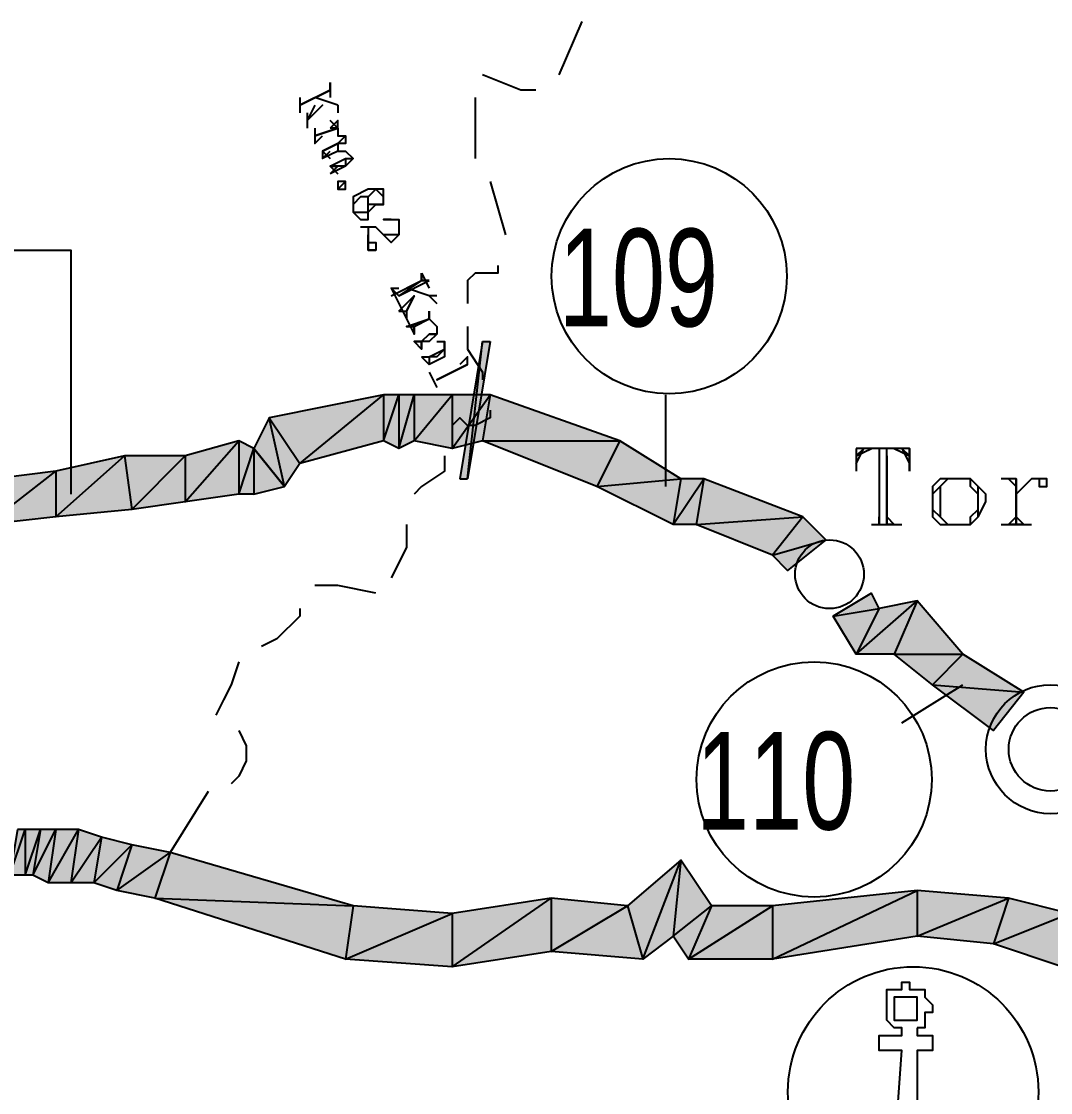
# Model space of a CAD drawing. Header units: millimetres. Extents: x 658 to 813, y 806 to 883.
# Drawn here: x 787.0387 to 787.4491, y 864.5685 to 864.9956 of the extents above; entities that cross this region are included whole.
import ezdxf

# ---------------------------------------------------------------- set-up
doc = ezdxf.new("R2010")
doc.units = ezdxf.units.MM
doc.header["$LTSCALE"] = 0.1
doc.linetypes.add('atContinuous2', pattern=[0])
for name, color, linetype in [('BATKAB', 7, 'Continuous'), ('JL-ARTERI', 7, 'Continuous'), ('LINK NAS BARU', 7, 'Continuous'), ('pantai1', 7, 'Continuous'), ('SYMBOL', 7, 'Continuous'), ('TEXT', 8, 'Continuous'), ('zat_Mask_solid', 7, 'Continuous')]:
    doc.layers.add(name, color=color, linetype=linetype)
doc.styles.add('Style2', font='arial.ttf', dxfattribs={"height": 0.2})

msp = doc.modelspace()

# ---------------------------------------------------------------- hatches: boundary and pattern name
at = {"layer": 'JL-ARTERI'}
h = msp.add_hatch(color=7, dxfattribs=at)
h.paths.add_polyline_path([(787.1375, 864.8375), (787.14966, 864.81926), (787.1831, 864.84662)])
h.paths.add_polyline_path([(787.14966, 864.81926), (787.1831, 864.84662), (787.1831, 864.82838)], flags=17)
h = msp.add_hatch(color=7, dxfattribs=at)
h.paths.add_polyline_path([(787.1831, 864.84662), (787.1831, 864.82838), (787.18918, 864.84662)], flags=16)
h.paths.add_polyline_path([(787.1831, 864.82838), (787.18918, 864.84662), (787.18918, 864.82534)])
h = msp.add_hatch(color=7, dxfattribs=at)
h.paths.add_polyline_path([(787.18918, 864.84662), (787.18918, 864.82534), (787.19526, 864.84662)], flags=16)
h.paths.add_polyline_path([(787.18918, 864.82534), (787.19526, 864.84662), (787.19526, 864.82838)])
h = msp.add_hatch(color=7, dxfattribs=at)
h.paths.add_polyline_path([(787.19526, 864.84662), (787.19526, 864.82838), (787.21046, 864.84662)], flags=16)
h.paths.add_polyline_path([(787.19526, 864.82838), (787.21046, 864.84662), (787.21046, 864.82534)])
h = msp.add_hatch(color=7, dxfattribs=at)
h.paths.add_polyline_path([(787.21046, 864.84662), (787.21046, 864.82534), (787.22566, 864.84662)], flags=16)
h.paths.add_polyline_path([(787.21046, 864.82534), (787.22566, 864.84662), (787.22262, 864.82838)])
for points in [[(787.13142, 864.82534), (787.14358, 864.81014), (787.1375, 864.8375)], [(787.14358, 864.81014), (787.1375, 864.8375), (787.14966, 864.81926)], [(787.37767, 864.76758), (787.36247, 864.75846), (787.38071, 864.7615)], [(787.36247, 864.75846), (787.38071, 864.7615), (787.37159, 864.74326)]]:
    msp.add_hatch(color=7, dxfattribs=at).paths.add_polyline_path(points)
h = msp.add_hatch(color=7, dxfattribs=at)
h.paths.add_polyline_path([(787.10406, 864.8223), (787.10406, 864.80406), (787.12534, 864.82838)], flags=17)
h.paths.add_polyline_path([(787.10406, 864.80406), (787.12534, 864.82838), (787.12534, 864.8071)], flags=17)
h = msp.add_hatch(color=7, dxfattribs=at)
h.paths.add_polyline_path([(787.12534, 864.82838), (787.12534, 864.8071), (787.13142, 864.82534)])
h.paths.add_polyline_path([(787.12534, 864.8071), (787.13142, 864.82534), (787.13142, 864.8071)], flags=17)
h = msp.add_hatch(color=7, dxfattribs=at)
h.paths.add_polyline_path([(787.05238, 864.81622), (787.05238, 864.79798), (787.07974, 864.8223)], flags=17)
h.paths.add_polyline_path([(787.05238, 864.79798), (787.07974, 864.8223), (787.08278, 864.80102)])
h = msp.add_hatch(color=7, dxfattribs=at)
h.paths.add_polyline_path([(787.07974, 864.8223), (787.08278, 864.80102), (787.10406, 864.8223)])
h.paths.add_polyline_path([(787.08278, 864.80102), (787.10406, 864.8223), (787.10406, 864.80406)], flags=17)
h = msp.add_hatch(color=7, dxfattribs=at)
h.paths.add_polyline_path([(787.02806, 864.81318), (787.02502, 864.79494), (787.05238, 864.81622)], flags=17)
h.paths.add_polyline_path([(787.02502, 864.79494), (787.05238, 864.81622), (787.05238, 864.79798)], flags=17)
h = msp.add_hatch(color=7, dxfattribs=at)
h.paths.add_polyline_path([(787.30166, 864.81318), (787.29862, 864.79494), (787.31078, 864.81318)], flags=16)
h.paths.add_polyline_path([(787.29862, 864.79494), (787.31078, 864.81318), (787.30774, 864.79494)])
h = msp.add_hatch(color=7, dxfattribs=at)
h.paths.add_polyline_path([(787.38071, 864.7615), (787.37159, 864.74326), (787.39591, 864.76454)], flags=17)
h.paths.add_polyline_path([(787.37159, 864.74326), (787.39591, 864.76454), (787.38679, 864.74326)], flags=17)
at = {"layer": 'LINK NAS BARU'}
h = msp.add_hatch(color=7, dxfattribs=at)
h.paths.add_polyline_path([(787.2135, 864.81318), (787.21654, 864.81318), (787.22262, 864.8679)])
h.paths.add_polyline_path([(787.21654, 864.81318), (787.22262, 864.8679), (787.22566, 864.8679)])
at = {"layer": 'pantai1'}
h = msp.add_hatch(color=7, dxfattribs=at)
h.paths.add_polyline_path([(787.03718, 864.67334), (787.03414, 864.6551), (787.04022, 864.67334)], flags=16)
h.paths.add_polyline_path([(787.03414, 864.6551), (787.04022, 864.67334), (787.04022, 864.6551)])
h = msp.add_hatch(color=7, dxfattribs=at)
h.paths.add_polyline_path([(787.04022, 864.67334), (787.04022, 864.6551), (787.0463, 864.67334)], flags=16)
h.paths.add_polyline_path([(787.04022, 864.6551), (787.0463, 864.67334), (787.04326, 864.6551)])
h = msp.add_hatch(color=7, dxfattribs=at)
h.paths.add_polyline_path([(787.0463, 864.67334), (787.04326, 864.6551), (787.05238, 864.67334)], flags=16)
h.paths.add_polyline_path([(787.04326, 864.6551), (787.05238, 864.67334), (787.04934, 864.65206)])
h = msp.add_hatch(color=7, dxfattribs=at)
h.paths.add_polyline_path([(787.05238, 864.67334), (787.04934, 864.65206), (787.0615, 864.67334)], flags=16)
h.paths.add_polyline_path([(787.04934, 864.65206), (787.0615, 864.67334), (787.05846, 864.65206)])
h = msp.add_hatch(color=7, dxfattribs=at)
h.paths.add_polyline_path([(787.0615, 864.67334), (787.05846, 864.65206), (787.07062, 864.6703)])
h.paths.add_polyline_path([(787.05846, 864.65206), (787.07062, 864.6703), (787.06758, 864.65206)], flags=17)
for points in [[(787.09798, 864.66422), (787.0919, 864.64598), (787.17094, 864.64294)], [(787.0919, 864.64598), (787.17094, 864.64294), (787.1679, 864.62166)], [(787.17094, 864.64294), (787.1679, 864.62166), (787.21046, 864.6399)], [(787.1679, 864.62166), (787.21046, 864.6399), (787.21046, 864.61862)]]:
    msp.add_hatch(color=7, dxfattribs=at).paths.add_polyline_path(points)
h = msp.add_hatch(color=7, dxfattribs=at)
h.paths.add_polyline_path([(787.28038, 864.64294), (787.28646, 864.62166), (787.30166, 864.66118)])
h.paths.add_polyline_path([(787.28646, 864.62166), (787.30166, 864.66118), (787.29862, 864.63078)], flags=17)
h = msp.add_hatch(color=7, dxfattribs=at)
h.paths.add_polyline_path([(787.33815, 864.64294), (787.33815, 864.62166), (787.39591, 864.64902)], flags=17)
h.paths.add_polyline_path([(787.33815, 864.62166), (787.39591, 864.64902), (787.39591, 864.63078)], flags=17)
h = msp.add_hatch(color=7, dxfattribs=at)
h.paths.add_polyline_path([(787.21046, 864.6399), (787.21046, 864.61862), (787.24998, 864.64598)], flags=17)
h.paths.add_polyline_path([(787.21046, 864.61862), (787.24998, 864.64598), (787.24998, 864.6247)], flags=17)
h = msp.add_hatch(color=7, dxfattribs=at)
h.paths.add_polyline_path([(787.31383, 864.64294), (787.3047, 864.62166), (787.33815, 864.64294)], flags=16)
h.paths.add_polyline_path([(787.3047, 864.62166), (787.33815, 864.64294), (787.33815, 864.62166)])
at = {"layer": 'zat_Mask_solid'}
for points in [[(787.22566, 864.84662), (787.22262, 864.82838), (787.27734, 864.82838)], [(787.22262, 864.82838), (787.27734, 864.82838), (787.26822, 864.81014)], [(787.27734, 864.82838), (787.26822, 864.81014), (787.30166, 864.81318)], [(787.13142, 864.82534), (787.13142, 864.8071), (787.14358, 864.81014)], [(787.26822, 864.81014), (787.30166, 864.81318), (787.29862, 864.79494)], [(787.31078, 864.81318), (787.30774, 864.79494), (787.35031, 864.79798)], [(787.30774, 864.79494), (787.35031, 864.79798), (787.33815, 864.78278)], [(787.35031, 864.79798), (787.33815, 864.78278), (787.35943, 864.78886)], [(787.33815, 864.78278), (787.35943, 864.78886), (787.34423, 864.7767)], [(787.39591, 864.76454), (787.38679, 864.74326), (787.41415, 864.74326)], [(787.38679, 864.74326), (787.41415, 864.74326), (787.40199, 864.7311)], [(787.41415, 864.74326), (787.40199, 864.7311), (787.43847, 864.72806)], [(787.40199, 864.7311), (787.43847, 864.72806), (787.42631, 864.71286)], [(787.07062, 864.6703), (787.06758, 864.65206), (787.08278, 864.66726)], [(787.06758, 864.65206), (787.08278, 864.66726), (787.0767, 864.64902)], [(787.08278, 864.66726), (787.0767, 864.64902), (787.09798, 864.66422)], [(787.0767, 864.64902), (787.09798, 864.66422), (787.0919, 864.64598)], [(787.30166, 864.66118), (787.29862, 864.63078), (787.31383, 864.64294)], [(787.39591, 864.64902), (787.39591, 864.63078), (787.43239, 864.64598)], [(787.24998, 864.64598), (787.24998, 864.6247), (787.28038, 864.64294)], [(787.24998, 864.6247), (787.28038, 864.64294), (787.28646, 864.62166)], [(787.29862, 864.63078), (787.31383, 864.64294), (787.3047, 864.62166)], [(787.39591, 864.63078), (787.43239, 864.64598), (787.42631, 864.62774)], [(787.43239, 864.64598), (787.42631, 864.62774), (787.45671, 864.6399)], [(787.42631, 864.62774), (787.45671, 864.6399), (787.45367, 864.61862)]]:
    msp.add_hatch(color=7, dxfattribs=at).paths.add_polyline_path(points)

# ---------------------------------------------------------------- linework, layer by layer
at = {"layer": 'BATKAB', "color": 7}
for points in [[(787.26214, 864.99558), (787.25302, 864.9743)], [(787.2439, 864.96822), (787.23782, 864.96822), (787.22262, 864.9743)], [(787.21958, 864.96518), (787.21958, 864.94694), (787.21958, 864.94086)], [(787.22566, 864.93174), (787.23174, 864.91046)], [(787.2287, 864.8983), (787.2287, 864.89526), (787.21958, 864.89526), (787.21654, 864.89222), (787.21654, 864.8831)], [(787.21654, 864.87398), (787.21654, 864.86486), (787.22262, 864.85574), (787.22262, 864.8527)], [(787.22566, 864.84054), (787.22566, 864.8375), (787.21958, 864.83446), (787.21654, 864.83446), (787.2135, 864.8375), (787.21046, 864.83446)], [(787.20742, 864.8223), (787.20742, 864.81622), (787.1983, 864.81014), (787.19526, 864.8071)], [(787.19222, 864.79494), (787.19222, 864.78582), (787.18614, 864.77366)], [(787.18006, 864.76758), (787.16486, 864.77062), (787.15574, 864.77062)], [(787.14966, 864.7615), (787.14966, 864.75846), (787.14054, 864.74934), (787.13446, 864.7463)], [(787.12534, 864.74022), (787.1223, 864.7311), (787.11926, 864.72502), (787.11622, 864.71894)], [(787.12534, 864.71286), (787.12838, 864.70678), (787.12838, 864.7007), (787.12534, 864.69462), (787.1223, 864.69158)], [(787.11318, 864.68854), (787.09798, 864.66422)]]:
    msp.add_lwpolyline(points, dxfattribs=at)
at = {"layer": 'JL-ARTERI', "color": 7}
for points in [[(787.1375, 864.8375), (787.14966, 864.81926), (787.1831, 864.84662), (787.1375, 864.8375)], [(787.14966, 864.81926), (787.1831, 864.84662), (787.1831, 864.82838), (787.14966, 864.81926)], [(787.1831, 864.84662), (787.1831, 864.82838), (787.18918, 864.84662), (787.1831, 864.84662)], [(787.1831, 864.82838), (787.18918, 864.84662), (787.18918, 864.82534), (787.1831, 864.82838)], [(787.18918, 864.84662), (787.18918, 864.82534), (787.19526, 864.84662), (787.18918, 864.84662)], [(787.18918, 864.82534), (787.19526, 864.84662), (787.19526, 864.82838), (787.18918, 864.82534)], [(787.19526, 864.84662), (787.19526, 864.82838), (787.21046, 864.84662), (787.19526, 864.84662)], [(787.19526, 864.82838), (787.21046, 864.84662), (787.21046, 864.82534), (787.19526, 864.82838)], [(787.21046, 864.84662), (787.21046, 864.82534), (787.22566, 864.84662), (787.21046, 864.84662)], [(787.21046, 864.82534), (787.22566, 864.84662), (787.22262, 864.82838), (787.21046, 864.82534)], [(787.22566, 864.84662), (787.22262, 864.82838), (787.27734, 864.82838), (787.22566, 864.84662)], [(787.13142, 864.82534), (787.14358, 864.81014), (787.1375, 864.8375), (787.13142, 864.82534)], [(787.14358, 864.81014), (787.1375, 864.8375), (787.14966, 864.81926), (787.14358, 864.81014)], [(787.10406, 864.8223), (787.10406, 864.80406), (787.12534, 864.82838), (787.10406, 864.8223)], [(787.10406, 864.80406), (787.12534, 864.82838), (787.12534, 864.8071), (787.10406, 864.80406)], [(787.12534, 864.82838), (787.12534, 864.8071), (787.13142, 864.82534), (787.12534, 864.82838)], [(787.22262, 864.82838), (787.27734, 864.82838), (787.26822, 864.81014), (787.22262, 864.82838)], [(787.27734, 864.82838), (787.26822, 864.81014), (787.30166, 864.81318), (787.27734, 864.82838)], [(787.05238, 864.81622), (787.05238, 864.79798), (787.07974, 864.8223), (787.05238, 864.81622)], [(787.05238, 864.79798), (787.07974, 864.8223), (787.08278, 864.80102), (787.05238, 864.79798)], [(787.07974, 864.8223), (787.08278, 864.80102), (787.10406, 864.8223), (787.07974, 864.8223)], [(787.08278, 864.80102), (787.10406, 864.8223), (787.10406, 864.80406), (787.08278, 864.80102)], [(787.12534, 864.8071), (787.13142, 864.82534), (787.13142, 864.8071), (787.12534, 864.8071)], [(787.13142, 864.82534), (787.13142, 864.8071), (787.14358, 864.81014), (787.13142, 864.82534)], [(787.02806, 864.81318), (787.02502, 864.79494), (787.05238, 864.81622), (787.02806, 864.81318)], [(787.02502, 864.79494), (787.05238, 864.81622), (787.05238, 864.79798), (787.02502, 864.79494)], [(787.26822, 864.81014), (787.30166, 864.81318), (787.29862, 864.79494), (787.26822, 864.81014)], [(787.30166, 864.81318), (787.29862, 864.79494), (787.31078, 864.81318), (787.30166, 864.81318)], [(787.29862, 864.79494), (787.31078, 864.81318), (787.30774, 864.79494), (787.29862, 864.79494)], [(787.31078, 864.81318), (787.30774, 864.79494), (787.35031, 864.79798), (787.31078, 864.81318)], [(787.30774, 864.79494), (787.35031, 864.79798), (787.33815, 864.78278), (787.30774, 864.79494)], [(787.35031, 864.79798), (787.33815, 864.78278), (787.35943, 864.78886), (787.35031, 864.79798)], [(787.33815, 864.78278), (787.35943, 864.78886), (787.34423, 864.7767), (787.33815, 864.78278)], [(787.37767, 864.76758), (787.36247, 864.75846), (787.38071, 864.7615), (787.37767, 864.76758)], [(787.38071, 864.7615), (787.37159, 864.74326), (787.39591, 864.76454), (787.38071, 864.7615)], [(787.37159, 864.74326), (787.39591, 864.76454), (787.38679, 864.74326), (787.37159, 864.74326)], [(787.39591, 864.76454), (787.38679, 864.74326), (787.41415, 864.74326), (787.39591, 864.76454)], [(787.36247, 864.75846), (787.38071, 864.7615), (787.37159, 864.74326), (787.36247, 864.75846)], [(787.38679, 864.74326), (787.41415, 864.74326), (787.40199, 864.7311), (787.38679, 864.74326)], [(787.41415, 864.74326), (787.40199, 864.7311), (787.43847, 864.72806), (787.41415, 864.74326)], [(787.40199, 864.7311), (787.43847, 864.72806), (787.42631, 864.71286), (787.40199, 864.7311)]]:
    msp.add_lwpolyline(points, dxfattribs=at)
at = {"layer": 'LINK NAS BARU', "color": 7, "linetype": 'atContinuous2'}
for p, q in [((787.22262, 864.8679), (787.2135, 864.81318)), ((787.21654, 864.81318), (787.22262, 864.8679)), ((787.21654, 864.81318), (787.22262, 864.8679)), ((787.22566, 864.8679), (787.21654, 864.81318)), ((787.22262, 864.8679), (787.22566, 864.8679)), ((787.2135, 864.81318), (787.21654, 864.81318))]:
    msp.add_line(p, q, dxfattribs=at)
at = {"layer": 'LINK NAS BARU', "color": 7}
for points in [[(787.0159, 864.90438), (787.05846, 864.90438), (787.05846, 864.8071)], [(787.29558, 864.84662), (787.29558, 864.81014)], [(787.38983, 864.7159), (787.41415, 864.7311)]]:
    msp.add_lwpolyline(points, dxfattribs=at)
at = {"layer": 'LINK NAS BARU', "color": 7, "linetype": 'atContinuous2'}
for centre in [(787.29703, 864.89396), (787.35479, 864.69332)]:
    msp.add_circle(centre, 0.0469, dxfattribs=at)
at = {"layer": 'pantai1', "color": 7}
for points in [[(787.03718, 864.67334), (787.03414, 864.6551), (787.04022, 864.67334), (787.03718, 864.67334)], [(787.03414, 864.6551), (787.04022, 864.67334), (787.04022, 864.6551), (787.03414, 864.6551)], [(787.04022, 864.67334), (787.04022, 864.6551), (787.0463, 864.67334), (787.04022, 864.67334)], [(787.04022, 864.6551), (787.0463, 864.67334), (787.04326, 864.6551), (787.04022, 864.6551)], [(787.0463, 864.67334), (787.04326, 864.6551), (787.05238, 864.67334), (787.0463, 864.67334)], [(787.04326, 864.6551), (787.05238, 864.67334), (787.04934, 864.65206), (787.04326, 864.6551)], [(787.05238, 864.67334), (787.04934, 864.65206), (787.0615, 864.67334), (787.05238, 864.67334)], [(787.04934, 864.65206), (787.0615, 864.67334), (787.05846, 864.65206), (787.04934, 864.65206)], [(787.0615, 864.67334), (787.05846, 864.65206), (787.07062, 864.6703), (787.0615, 864.67334)], [(787.05846, 864.65206), (787.07062, 864.6703), (787.06758, 864.65206), (787.05846, 864.65206)], [(787.07062, 864.6703), (787.06758, 864.65206), (787.08278, 864.66726), (787.07062, 864.6703)], [(787.06758, 864.65206), (787.08278, 864.66726), (787.0767, 864.64902), (787.06758, 864.65206)], [(787.08278, 864.66726), (787.0767, 864.64902), (787.09798, 864.66422), (787.08278, 864.66726)], [(787.0767, 864.64902), (787.09798, 864.66422), (787.0919, 864.64598), (787.0767, 864.64902)], [(787.09798, 864.66422), (787.0919, 864.64598), (787.17094, 864.64294), (787.09798, 864.66422)], [(787.28038, 864.64294), (787.28646, 864.62166), (787.30166, 864.66118), (787.28038, 864.64294)], [(787.28646, 864.62166), (787.30166, 864.66118), (787.29862, 864.63078), (787.28646, 864.62166)], [(787.30166, 864.66118), (787.29862, 864.63078), (787.31383, 864.64294), (787.30166, 864.66118)], [(787.33815, 864.64294), (787.33815, 864.62166), (787.39591, 864.64902), (787.33815, 864.64294)], [(787.33815, 864.62166), (787.39591, 864.64902), (787.39591, 864.63078), (787.33815, 864.62166)], [(787.39591, 864.64902), (787.39591, 864.63078), (787.43239, 864.64598), (787.39591, 864.64902)], [(787.0919, 864.64598), (787.17094, 864.64294), (787.1679, 864.62166), (787.0919, 864.64598)], [(787.17094, 864.64294), (787.1679, 864.62166), (787.21046, 864.6399), (787.17094, 864.64294)], [(787.21046, 864.6399), (787.21046, 864.61862), (787.24998, 864.64598), (787.21046, 864.6399)], [(787.21046, 864.61862), (787.24998, 864.64598), (787.24998, 864.6247), (787.21046, 864.61862)], [(787.24998, 864.64598), (787.24998, 864.6247), (787.28038, 864.64294), (787.24998, 864.64598)], [(787.24998, 864.6247), (787.28038, 864.64294), (787.28646, 864.62166), (787.24998, 864.6247)], [(787.29862, 864.63078), (787.31383, 864.64294), (787.3047, 864.62166), (787.29862, 864.63078)], [(787.31383, 864.64294), (787.3047, 864.62166), (787.33815, 864.64294), (787.31383, 864.64294)], [(787.3047, 864.62166), (787.33815, 864.64294), (787.33815, 864.62166), (787.3047, 864.62166)], [(787.39591, 864.63078), (787.43239, 864.64598), (787.42631, 864.62774), (787.39591, 864.63078)], [(787.43239, 864.64598), (787.42631, 864.62774), (787.45671, 864.6399), (787.43239, 864.64598)], [(787.1679, 864.62166), (787.21046, 864.6399), (787.21046, 864.61862), (787.1679, 864.62166)], [(787.42631, 864.62774), (787.45671, 864.6399), (787.45367, 864.61862), (787.42631, 864.62774)]]:
    msp.add_lwpolyline(points, dxfattribs=at)
at = {"layer": 'SYMBOL', "color": 7, "linetype": 'atContinuous2'}
for centre, radius in [((787.36095, 864.77516), 0.0137), ((787.44907, 864.70538), 0.02572), ((787.44908, 864.70534), 0.01664)]:
    msp.add_circle(centre, radius, dxfattribs=at)
at = {"layer": 'TEXT', "color": 7}
for points in [[(787.16182, 864.96822), (787.14966, 864.96214), (787.16182, 864.96822), (787.14966, 864.96214)], [(787.16182, 864.97126), (787.16182, 864.96518)], [(787.16182, 864.97126), (787.16182, 864.96822), (787.16182, 864.97126)], [(787.14966, 864.96518), (787.14966, 864.9591)], [(787.14966, 864.96518), (787.14966, 864.96214), (787.14966, 864.9591)], [(787.16486, 864.96214), (787.15574, 864.96518)], [(787.15574, 864.96214), (787.1527, 864.95606), (787.15878, 864.96214), (787.1527, 864.95606)], [(787.1527, 864.9591), (787.1527, 864.95302)], [(787.16486, 864.96214), (787.16486, 864.9591)], [(787.16486, 864.96214), (787.16486, 864.9591)], [(787.1527, 864.95606), (787.1527, 864.95302)], [(787.16486, 864.95302), (787.15574, 864.94998), (787.16486, 864.95302), (787.16182, 864.95606)], [(787.16486, 864.95302), (787.16486, 864.95606), (787.16182, 864.95302)], [(787.15574, 864.94998), (787.16486, 864.95302), (787.16182, 864.95302)], [(787.15574, 864.95302), (787.15574, 864.94694)], [(787.16486, 864.95302), (787.16486, 864.94998), (787.1679, 864.94998), (787.1679, 864.94694), (787.16486, 864.94694), (787.16486, 864.9439), (787.15878, 864.94086)], [(787.15574, 864.94998), (787.15574, 864.94694), (787.15878, 864.94998)], [(787.16486, 864.94694), (787.15878, 864.9439), (787.16486, 864.94694), (787.1679, 864.94998)], [(787.15878, 864.9439), (787.16182, 864.94086)], [(787.15878, 864.9439), (787.15878, 864.94086), (787.16182, 864.9439)], [(787.16486, 864.9439), (787.1679, 864.9439), (787.17094, 864.94086), (787.1679, 864.93782), (787.16182, 864.93478)], [(787.1679, 864.94086), (787.1679, 864.93782), (787.16182, 864.93782), (787.1679, 864.94086), (787.17094, 864.94086)], [(787.16182, 864.93782), (787.16486, 864.93478)], [(787.16182, 864.93782), (787.16486, 864.93782), (787.16182, 864.93478)], [(787.1679, 864.93174), (787.16486, 864.93174), (787.16486, 864.9287), (787.1679, 864.9287), (787.1679, 864.93174), (787.16486, 864.9287), (787.1679, 864.9287), (787.1679, 864.93174)], [(787.1831, 864.92262), (787.18006, 864.92262), (787.1831, 864.92262), (787.1831, 864.92566), (787.18006, 864.9287), (787.17702, 864.9287), (787.17094, 864.92566), (787.17094, 864.92262), (787.17094, 864.91958), (787.17398, 864.91654), (787.17702, 864.91654), (787.17702, 864.91958), (787.18006, 864.92262), (787.17702, 864.92262), (787.17702, 864.92566), (787.17398, 864.92566)], [(787.18006, 864.9287), (787.17702, 864.9287), (787.17094, 864.92566), (787.17094, 864.92262)], [(787.1831, 864.92566), (787.1831, 864.9287), (787.18006, 864.9287), (787.17702, 864.92566), (787.17398, 864.92566), (787.17094, 864.92262), (787.17094, 864.91958), (787.17398, 864.91958), (787.17702, 864.91958), (787.17702, 864.92262)], [(787.17398, 864.91958), (787.17702, 864.91958)], [(787.18614, 864.91654), (787.1831, 864.91654), (787.18614, 864.91654), (787.1831, 864.91654), (787.18614, 864.91654), (787.18918, 864.91654), (787.18918, 864.9135), (787.18918, 864.91046), (787.18614, 864.90742), (787.1831, 864.91046), (787.18006, 864.9135), (787.17702, 864.9135), (787.17398, 864.9135)], [(787.17702, 864.9135), (787.17702, 864.91046), (787.17702, 864.90742), (787.18006, 864.90742), (787.18006, 864.90438), (787.17702, 864.90438), (787.17702, 864.90742), (787.17702, 864.91046), (787.17702, 864.90742), (787.17702, 864.90438), (787.18006, 864.90438)], [(787.18918, 864.9135), (787.18918, 864.91046), (787.18614, 864.91046), (787.1831, 864.91046), (787.18006, 864.9135)], [(787.18918, 864.91046), (787.18614, 864.91046)], [(787.1983, 864.89526), (787.20134, 864.88918)], [(787.1983, 864.89526), (787.1983, 864.89222), (787.1983, 864.89526)], [(787.18614, 864.88614), (787.1983, 864.89222), (787.18918, 864.88614), (787.20134, 864.89222)], [(787.20134, 864.89222), (787.1983, 864.89222), (787.20134, 864.89222)], [(787.18614, 864.88918), (787.18918, 864.8831), (787.19222, 864.87702)], [(787.18918, 864.88614), (787.18614, 864.88918), (787.18918, 864.88918)], [(787.20134, 864.88614), (787.19222, 864.88918)], [(787.18918, 864.88006), (787.19526, 864.88614), (787.19222, 864.88006), (787.19526, 864.88614)], [(787.20134, 864.88614), (787.20438, 864.8831)], [(787.20438, 864.88614), (787.20134, 864.88614), (787.20438, 864.8831)], [(787.18918, 864.88006), (787.19222, 864.88006), (787.19222, 864.87702)], [(787.19222, 864.87398), (787.20134, 864.87702), (787.19526, 864.87398), (787.20134, 864.87702), (787.20134, 864.88006)], [(787.20134, 864.88006), (787.20134, 864.87702), (787.20134, 864.88006)], [(787.19222, 864.87702), (787.19526, 864.87094)], [(787.19526, 864.87398), (787.19222, 864.87398), (787.19526, 864.87398), (787.19526, 864.87094), (787.19526, 864.87398)], [(787.20134, 864.87702), (787.20438, 864.87398), (787.20438, 864.87094), (787.20134, 864.8679), (787.1983, 864.8679), (787.20134, 864.87094), (787.20438, 864.87094)], [(787.20438, 864.87398), (787.20438, 864.87094), (787.20134, 864.87094), (787.1983, 864.8679)], [(787.19526, 864.8679), (787.1983, 864.86486)], [(787.1983, 864.8679), (787.19526, 864.8679), (787.1983, 864.8679), (787.1983, 864.86486), (787.1983, 864.8679)], [(787.20438, 864.8679), (787.20742, 864.8679), (787.20742, 864.86486), (787.20742, 864.86182), (787.20134, 864.85878)], [(787.20742, 864.86486), (787.20438, 864.86182), (787.20134, 864.86182), (787.20742, 864.86486), (787.20742, 864.8679)], [(787.1983, 864.86182), (787.20134, 864.85878)], [(787.1983, 864.86182), (787.20134, 864.86182), (787.20134, 864.85878)], [(787.20438, 864.8527), (787.21654, 864.85878), (787.20438, 864.8527), (787.21654, 864.85878), (787.21654, 864.86182)], [(787.21654, 864.85878), (787.21654, 864.86182), (787.2135, 864.85878)], [(787.20134, 864.85574), (787.20438, 864.84966)], [(787.37159, 864.82534), (787.37159, 864.81622)], [(787.39287, 864.81622), (787.39287, 864.82534), (787.37159, 864.82534)], [(787.37159, 864.82534), (787.37159, 864.81622)], [(787.37159, 864.81926), (787.37463, 864.82534), (787.37159, 864.8223), (787.37767, 864.82534)], [(787.38071, 864.82534), (787.38071, 864.79494)], [(787.38375, 864.8223), (787.38375, 864.79494), (787.38375, 864.82534)], [(787.38679, 864.82534), (787.39287, 864.8223), (787.38983, 864.82534), (787.39287, 864.81926)], [(787.39287, 864.82534), (787.39287, 864.81622)], [(787.41111, 864.81318), (787.40503, 864.81318), (787.40199, 864.81014), (787.40199, 864.8071), (787.40199, 864.80406), (787.40199, 864.79798), (787.40503, 864.79494), (787.41111, 864.79494), (787.41415, 864.79494), (787.41719, 864.79494), (787.42023, 864.79798), (787.42327, 864.80406), (787.42327, 864.8071), (787.42023, 864.81014), (787.41719, 864.81318), (787.41415, 864.81318), (787.41111, 864.81318)], [(787.40503, 864.81014), (787.40199, 864.8071), (787.40199, 864.80102), (787.40503, 864.79798)], [(787.41111, 864.81318), (787.40807, 864.81318), (787.40503, 864.81014), (787.40503, 864.8071), (787.40503, 864.80102), (787.40503, 864.79798), (787.40807, 864.79494), (787.41111, 864.79494)], [(787.41415, 864.79494), (787.41719, 864.79494), (787.41719, 864.79798), (787.42023, 864.80102), (787.42023, 864.8071), (787.41719, 864.81014), (787.41719, 864.81318), (787.41415, 864.81318)], [(787.42023, 864.79798), (787.42023, 864.80102), (787.42023, 864.8071), (787.42023, 864.81014)], [(787.43543, 864.79494), (787.43543, 864.81318), (787.43543, 864.79494), (787.43543, 864.81318), (787.42935, 864.81318)], [(787.43543, 864.81318), (787.43239, 864.81318), (787.43543, 864.81014)], [(787.44759, 864.81014), (787.44759, 864.81318), (787.44455, 864.81318), (787.44455, 864.81014), (787.44759, 864.81014), (787.44759, 864.81318), (787.44455, 864.81318), (787.44151, 864.81318), (787.43847, 864.81014), (787.43543, 864.8071)], [(787.37767, 864.79494), (787.38071, 864.79494), (787.38071, 864.79798)], [(787.38375, 864.79798), (787.38679, 864.79494), (787.38375, 864.79494)], [(787.43543, 864.79494), (787.43239, 864.79494), (787.43543, 864.79798), (787.43847, 864.79494), (787.43543, 864.79494)], [(787.37767, 864.79494), (787.38983, 864.79494)], [(787.42935, 864.79494), (787.44151, 864.79494)], [(787.38679, 864.54261), (787.38983, 864.58517), (787.38071, 864.58517), (787.38071, 864.59125), (787.38983, 864.59125), (787.38983, 864.59429), (787.38679, 864.59429), (787.38375, 864.59733), (787.38375, 864.60038), (787.38375, 864.60342), (787.38375, 864.60646), (787.38375, 864.6095), (787.38679, 864.6095), (787.38983, 864.6095), (787.38983, 864.61254), (787.39287, 864.61254), (787.39287, 864.6095), (787.39591, 864.6095), (787.39895, 864.6095), (787.39895, 864.60646), (787.40199, 864.60342), (787.40199, 864.60038), (787.39895, 864.60038), (787.39895, 864.59733), (787.39895, 864.59429), (787.39591, 864.59429)], [(787.39591, 864.60342), (787.39591, 864.60646), (787.39287, 864.60646), (787.38983, 864.60646), (787.38679, 864.60646), (787.38679, 864.60342), (787.38679, 864.60038), (787.38679, 864.59733), (787.38983, 864.59733), (787.39287, 864.59733), (787.39591, 864.59733), (787.39591, 864.60038), (787.39591, 864.60342)], [(787.39591, 864.59429), (787.39591, 864.59125), (787.40199, 864.59125), (787.40199, 864.58517), (787.39591, 864.58517), (787.39591, 864.54261), (787.39895, 864.53957), (787.40199, 864.53957)]]:
    msp.add_lwpolyline(points, dxfattribs=at)
at = {"layer": 'TEXT', "color": 7, "linetype": 'atContinuous2'}
msp.add_circle((787.39431, 864.56869), 0.04993, dxfattribs=at)

# ---------------------------------------------------------------- texts
at = {"layer": 'LINK NAS BARU', "color": 7, "style": 'Style2', "width": 0.7}
for s, p in [('109', (787.25302, 864.87398)), ('110', (787.30774, 864.67334))]:
    msp.add_text(s, height=0.038913, rotation=0.0006, dxfattribs=at).set_placement(p)

doc.saveas('drawing.dxf')
